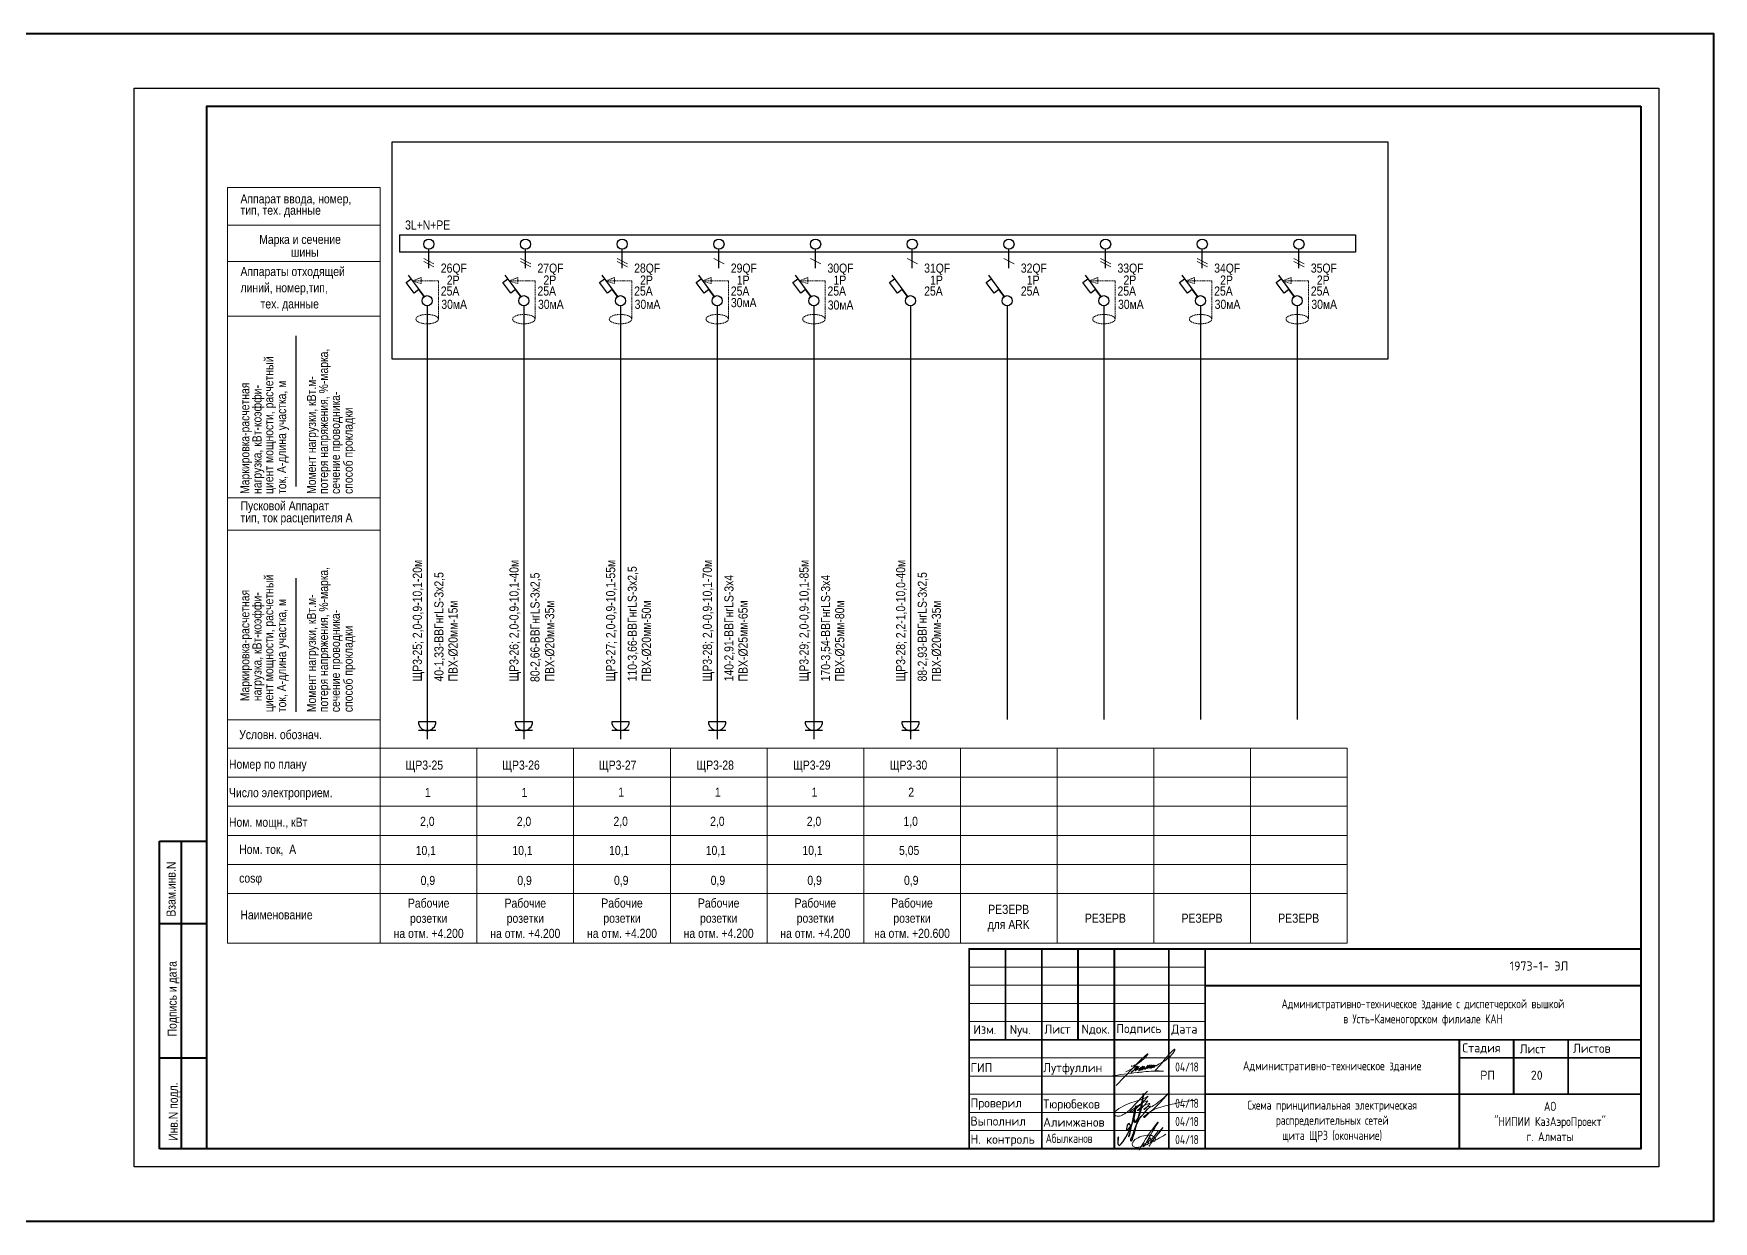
# Model space of a CAD drawing. Header units: metres. Extents: x 3659 to 143627, y -64119 to 51337.
# Drawn here: x 96389 to 142659, y -26029 to 6671 of the extents above; entities that cross this region are included whole.
import ezdxf
from ezdxf.enums import TextEntityAlignment as Align

# ---------------------------------------------------------------- set-up
doc = ezdxf.new("R2010")
doc.units = ezdxf.units.M
doc.linetypes.add('CENTER2', pattern=[2.3, 2, -0.1, 0.1, -0.1])
doc.linetypes.add('DASHED2', pattern=[9.525, 6.35, -3.175])
for name, color, linetype, lineweight in [('1_Рамка_АР', 7, 'Continuous', 13), ('G-ANNO-TTLB', 7, 'Continuous', 9), ('Рамка', 7, 'Continuous', 40), ('ЭЛ', 250, 'Continuous', 50), ('ЭЛ-сила', 5, 'Continuous', 50), ('ЭЛ.ос', 7, 'Continuous', 30)]:
    doc.layers.add(name, color=color, linetype=linetype, lineweight=lineweight)
doc.layers.add('SETKA', color=5, linetype='Continuous')
doc.layers.add('Text standart (rus)', color=7, linetype='Continuous')
doc.styles.add('GOST Common_7', font='', dxfattribs={"width": 0.8, "height": 2.5})
doc.styles.add('ISOCPEUR', font='isocpeur.ttf', dxfattribs={"width": 0.8, "height": 2.5})
doc.styles.get("Standard").update_dxf_attribs({"font": 'ARIALN.TTF'})
doc.styles.get('GOST Common_7').set_extended_font_data('GOST Common')

# ---------------------------------------------------------------- blocks, each defined once
blk = doc.blocks.new('A$C7BC16580')
at = {"color": 5, "lineweight": 0}
for points in [[(0, 0), (5.6, 5.75, -0.02166), (7.12, 7.19, -0.19716), (7.25, 7.24, -0.469539), (7.27, 7.11, -0.091839), (5.13, 5.11, -0.05798), (3.56, 4.36, -0.624403), (3.52, 4.39, -0.153174), (3.59, 4.48, -0.064986)], [(2.27, 3.11), (4.75, 4.37, -0.154866), (4.89, 4.39, -0.292827), (4.87, 4.29), (3.51, 2.94, -0.411587), (3.45, 2.94, -0.580346), (3.47, 3.01, -0.002677), (5.09, 4.18, -0.019361), (5.26, 4.29, -0.345388), (5.26, 4.21, -0.013245), (4.4, 3.3, 0.037418), (6.13, 4.35, 0.92971), (6.09, 4.36, -0.016709), (5.13, 3.27, 0.954384), (5.15, 3.25, 0.030217), (6.48, 4.3, -0.484269), (6.5, 4.23, -0.0371), (5.84, 3.47, 0.061745), (7.39, 4.58, 0.903836), (7.35, 4.63, 0.007464), (6.6, 3.7, 0.991792), (6.66, 3.68, 0.025261), (7.84, 4.63, 0.449152), (7.84, 4.67, 0.022262), (7.2, 3.9, 0.089693), (7.28, 3.92, 0.077771), (8.3, 4.67, 1.029358), (8.27, 4.69, 0.045434), (7.66, 3.92, 0.081016), (7.81, 3.94, 0.081016)], [(8.91, 4.18), (7.73, 4.12, -0.155702), (8.15, 4.43, -0.067082), (9.12, 4.57, -0.804067), (9.18, 4.4, -0.465495)]]:
    blk.add_lwpolyline(points, format="xyb", dxfattribs=at)
for centre, radius, start, end in [((28.29, -7.88), 22.02, 133.2628, 143.8822), ((7.68, 11.25), 6.61, 300.3031, 331.5166), ((13.67, 7.72), 0.63, 112.5581, 137.3842), ((13.46, 8.26), 0.0594, 15.6123, 121.977), ((13.3, 8.22), 0.216, 326.7487, 13.7387), ((6.23, 6.85), 3.32, 298.6379, 319.7145), ((-5.12, 31.82), 30.83, 295.2738, 301.5454), ((11.27, 1.89), 3.82, 131.8116, 147.4551), ((8.74, 4.72), 0.0226, 322.9154, 145.6207), ((-4.34, 17.08), 19.08, 314.1735, 321.0714), ((14.15, -93.03), 96.39, 95.5253, 99.1597), ((10.47, -38.41), 41.7, 95.7618, 97.7216), ((9.67, -27.12), 30.39, 87.7834, 96.3959), ((12.5, 35.44), 32.23, 263.6981, 267.0619)]:
    blk.add_arc(centre, radius, start, end, dxfattribs=at)
blk = doc.blocks.new('A$C1F835CD7')
at = {"color": 5, "lineweight": 20}
blk.add_lwpolyline([(0, 0), (-7.52, -8.07, -0.067402), (-10.53, -10.53, -0.074297), (-12.82, -11.51, -0.224721), (-14.97, -11.1, -0.534013), (-14.9, -9.54, -0.102678), (-11.12, -7.01, -0.032171), (-7.1, -5.22, 0.079), (0.39, -2.29, -0.047889), (-6.05, -8.73, -0.106221), (-8.02, -9.92, -0.25377), (-8.41, -9.76, -0.003646), (-7.08, -8.71, -0.066745), (-0.45, -4.62, -0.13618), (0.16, -4.46, -0.123156), (-4.29, -8.91, -0.149109), (-4.63, -8.94, -0.113062), (0.73, -5.7, -0.915781), (1.02, -6.05, 0.012056), (-1.26, -8.43, -0.564794), (-1.57, -8.37, -0.182122), (1.33, -6.88, -0.63015), (1.2, -7.12, 0.344907), (0.74, -7.62, 0.086497), (3.36, -6.27, 0.067149), (9.92, -0.63, -0.11777), (10.09, -0.55, -0.036841), (-1.24, -12.02, -0.923458), (-1.76, -11.92, -0.097525), (4.1, -8.03, -0.018156), (12.33, -5.82, -0.050903), (21.82, -4.34, -2.128868)], format="xyb", dxfattribs=at)
blk = doc.blocks.new('A$C04171E6A')
at = {"color": 5, "lineweight": 0}
for points in [[(0, 0, -0.0428435), (2563, 3824, -1.074521), (2599, 3802, 0.001081), (590, 429, -0.6383218), (726, 627, 0.1974927), (1232, 878, 0.3067655), (1217, 1121, -0.3396131), (1303, 1500, -0.119769), (1556, 1661, -0.3900384), (1552, 1411, -0.1665937), (543, 798, -0.1710583), (469, 818, -1.587545), (497, 834, 0.1769981), (601, 656, -0.6540487), (564, 466, -0.269144), (564, 574, -0.3664107)], [(2609, 2595, -0.0002221), (1737, 1479, 0.0388019), (1532, 1125, 0.8811967), (1595, 1081, 0.0359135), (1642, 1134, 0.034344), (3251, 3056, 0.7722729), (3221, 3073, 0.0234412), (1399, 548, -1.1192277), (1353, 548, -0.1571396), (1415, 706, -1.6000235)], [(2000, 1161), (2050, 1150, 0.1199822), (2212, 1334, 0.3620661), (2145, 1729, 0.1810689), (1580, 2007, 0.100436), (636, 1957, 0.0751561), (-420, 1557, 0.173142), (-957, 886, 0.2978333), (-774, 463, 0.1873849), (-88, 380, 0.0582409), (1425, 955, 0.0257587), (3593, 2118, -0.0006612), (3671, 2163, -0.0006612)]]:
    blk.add_lwpolyline(points, format="xyb", dxfattribs=at)
blk = doc.blocks.new('Казарма_1_Рамка_АР')
for p, q in [((682893, 323993), (689393, 323993)), ((682893, 323493), (701393, 323493)), ((682893, 322993), (689393, 322993)), ((682893, 322493), (689393, 322493)), ((682893, 321993), (701393, 321993)), ((682893, 321493), (689393, 321493)), ((682893, 320993), (689393, 320993)), ((682893, 320493), (701393, 320493)), ((682893, 319993), (689393, 319993)), ((682893, 319493), (689393, 319493))]:
    blk.add_line(p, q)
at = {"const_width": 50}
for points in [[(701393, 324493), (682893, 324493), (682893, 318993)], [(683893, 321993), (683893, 324493)], [(684893, 318993), (684893, 324493)], [(685893, 321993), (685893, 324493)], [(686893, 318993), (686893, 324493)], [(688393, 318993), (688393, 324493)], [(689393, 318993), (689393, 324493)], [(689393, 323479), (701393, 323479)], [(682893, 321993), (689393, 321993)], [(689393, 321993), (701393, 321993)], [(701393, 321993), (699393, 321993), (697893, 321993), (696393, 321993), (696393, 318993)], [(697893, 321993), (697893, 320493)], [(699393, 321993), (699393, 320493)], [(696393, 321493), (701393, 321493)], [(689393, 320493), (701393, 320493)]]:
    blk.add_lwpolyline(points, dxfattribs=at)
blk.add_lwpolyline([(696393, 321493), (701393, 321493)])
at = {"color": 5, "linetype": 'ByBlock', "lineweight": 25}
blk.add_lwpolyline([(687007, 319230), (687010, 319256), (687009, 319299), (687003, 319319), (686986, 319292), (686986, 319243), (686986, 319176), (686990, 319134), (686999, 319107), (687022, 319083), (687048, 319093), (687084, 319129), (687139, 319194), (687208, 319309), (687265, 319411), (687320, 319527), (687401, 319723), (687434, 319831), (687466, 319967), (687484, 320102), (687484, 320173), (687448, 320072), (687426, 319957), (687397, 319819), (687372, 319688), (687349, 319567), (687317, 319444), (687279, 319332), (687291, 319324), (687315, 319388), (687333, 319486), (687340, 319571), (687334, 319639), (687319, 319663), (687301, 319684), (687277, 319679), (687245, 319641), (687233, 319591), (687230, 319551), (687230, 319515), (687240, 319501), (687262, 319508), (687305, 319558), (687346, 319616), (687395, 319698), (687437, 319797), (687442, 319796), (687447, 319785), (687447, 319777), (687447, 319763), (687445, 319744), (687445, 319730), (687453, 319715), (687461, 319714), (687475, 319726), (687496, 319744), (687546, 319835), (687606, 319976), (687624, 320040), (687641, 320103), (687658, 320205), (687674, 320316), (687677, 320390), (687684, 320508), (687693, 320515), (687691, 320481), (687675, 320390), (687631, 320216), (687600, 320054), (687560, 319889), (687522, 319756), (687493, 319641), (687469, 319531), (687440, 319425), (687406, 319316), (687384, 319247), (687373, 319224), (687363, 319214), (687351, 319205), (687346, 319213), (687342, 319229), (687346, 319254), (687373, 319305), (687417, 319425), (687457, 319540), (687515, 319681), (687595, 319834), (687649, 319901), (687724, 319985), (687804, 320083), (687886, 320154)], dxfattribs=at)
at = {"color": 150, "lineweight": 30, "xscale": 120, "yscale": 120, "zscale": 120}
blk.add_blockref('A$C7BC16580', (686940, 320738), dxfattribs=at)
at = {"color": 1, "lineweight": 30, "xscale": 60.00000000000001, "yscale": 60.00000000000001, "zscale": 60.00000000000001}
blk.add_blockref('A$C1F835CD7', (687803, 320582), dxfattribs=at)
at = {"color": 5, "linetype": 'ByBlock', "lineweight": 25, "xscale": 0.2, "yscale": 0.2, "zscale": 0.2}
blk.add_blockref('A$C04171E6A', (687578, 318958), dxfattribs=at)
at = {"layer": 'G-ANNO-TTLB', "style": 'GOST Common_7'}
for s, p in [('1973-1- ЭЛ', (698590, 324024)), ('РП', (697175, 321017))]:
    blk.add_text(s, height=250, dxfattribs=at).set_placement(p, align=Align.MIDDLE_CENTER)
for s, p in [('Изм.', (683009, 322149)), ('Nуч.', (684010, 322149)), ('Лист', (684967, 322162)), ('Nдок.', (685988, 322162)), ('Подпись', (686949, 322176)), ('Дата', (688464, 322162)), ('Стадия', (696477, 321645)), ('Лист', (698056, 321619)), ('Листов', (699525, 321633)), ('ГИП ', (682932, 321100)), ('Лутфуллин', (684932, 321100)), ('Проверил ', (682931, 320129)), ('Тюрюбеков', (684932, 320100)), ('Выполнил', (682931, 319629)), ('Алимжанов', (684932, 319600)), ('Н. контроль', (682931, 319129))]:
    blk.add_text(s, height=250, dxfattribs=at).set_placement(p)
at = {"layer": 'G-ANNO-TTLB', "char_height": 250, "attachment_point": 5}
for s, insert, width, style in [('Административно-техническое здание с диспетчерской вышкой\\Pв Усть-Каменогорском филиале КАН', (695393, 322743), 12000, 'GOST Common_7'), ('04/18', (688893, 321243), 1000, 'GOST Common_7'), ('{\\fISOCPEUR|b0|i0|c204|p34;Административно-техническое здание}', (692893, 321243), 7000, 'GOST Common_7'), ('04/18', (688893, 320243), 1000, 'GOST Common_7'), ('АО\\P"НИПИИ КазАэроПроект"\\Pг. Алматы  ', (698893, 319743), 5000, 'ISOCPEUR'), ('04/18', (688893, 319743), 1000, 'GOST Common_7'), ('04/18', (688893, 319243), 1000, 'GOST Common_7')]:
    blk.add_mtext(s, dxfattribs=dict(at, insert=insert, width=width, style=style))
at = {"layer": 'G-ANNO-TTLB'}
note = blk.add_mtext_dynamic_manual_height_columns('\\pi1;{\\C0;Абылканов\\P}', width=16.9, gutter_width=6.25, heights=[8.34, 0], dxfattribs=dict(at, insert=(684976, 319403), char_height=250, attachment_point=1, style='GOST Common_7'))
for column, words in zip(note.columns.linked_columns, ['\\pi21.545;{\\C0; }']):
    column.text = words
blk = doc.blocks.new('stug')
at = {"layer": 'Рамка'}
for p, q in [((18549, -29192), (18549, -20727)), ((18549, -20727), (19849, -20727)), ((19149, -29192), (19149, -20727)), ((18549, -22992), (19849, -22992)), ((18549, -26692), (19849, -26692)), ((19849, -29192), (18549, -29192))]:
    blk.add_line(p, q, dxfattribs=at)
at = {"layer": 'Рамка', "lineweight": 25}
blk.add_line((19849, -23692), (19849, -29192), dxfattribs=at)
at = {"layer": 'Text standart (rus)', "color": 7, "lineweight": 25}
for s, p in [('Взам.инв.N', (18990, -22803)), ('Подпись и дата', (19020, -26101)), ('Инв.N подл.', (19050, -28977))]:
    blk.add_text(s, height=250, rotation=90, dxfattribs=at).set_placement(p)

msp = doc.modelspace()

# ---------------------------------------------------------------- linework, layer by layer
at = {"color": 7, "linetype": 'ByBlock', "lineweight": 20, "ltscale": 0.2}
msp.add_line((101158.921, -24029.2611), (111618.1332, -24029.2611), dxfattribs=at)
at = {"color": 1, "lineweight": 40}
msp.add_lwpolyline([(3658.921, 6670.7389), (142658.921, 6670.7389), (142658.921, -26029.2611), (3658.921, -26029.2611)], close=True, dxfattribs=at)
at = {"layer": 'Text standart (rus)'}
msp.add_lwpolyline([(141158.921, 5170.7389), (141158.921, -24529.2611), (99158.921, -24529.2611), (99158.921, 5170.7389)], close=True, dxfattribs=at)
at = {"layer": 'Text standart (rus)', "linetype": 'CENTER2', "ltscale": 30}
msp.add_lwpolyline([(106261.8828, 3691.0169), (133693.643, 3691.0169), (133693.643, -2291.744), (106261.8828, -2291.744)], close=True, dxfattribs=at)
at = {"layer": 'Рамка'}
msp.add_lwpolyline([(140658.921, 4670.7389), (140658.921, -24029.2611), (101158.921, -24029.2611), (101158.921, 4670.7389)], close=True, dxfattribs=at)
at = {"layer": 'ЭЛ', "color": 0, "lineweight": 15}
for p, q in [((101158.921, -24029.2611), (104792.9087, -24029.2611)), ((108158.8186, -24029.2611), (111792.8063, -24029.2611))]:
    msp.add_line(p, q, dxfattribs=at)
at = {"layer": 'ЭЛ-сила', "color": 0, "lineweight": 30}
for p, q in [((107469.5581, -12275.7347), (106989.5581, -12275.7347)), ((107229.5581, -12213.4246), (107229.5581, -12755.7347)), ((110132.3393, -12275.7347), (109652.3393, -12275.7347)), ((109892.3393, -12213.4246), (109892.3393, -12755.7347)), ((112795.1204, -12272.8675), (112315.1204, -12272.8675)), ((112555.1204, -12210.5574), (112555.1204, -12752.8675)), ((115457.9016, -12272.8675), (114977.9016, -12272.8675)), ((115217.9016, -12210.5574), (115217.9016, -12752.8675)), ((118120.6827, -12272.8675), (117640.6827, -12272.8675)), ((117880.6827, -12210.5574), (117880.6827, -12752.8675)), ((120783.4639, -12275.7347), (120303.4639, -12275.7347)), ((120543.4639, -12213.4246), (120543.4639, -12755.7347)), ((107469.5581, -12515.7347), (106989.5581, -12515.7347)), ((110132.3393, -12515.7347), (109652.3393, -12515.7347)), ((112795.1204, -12512.8675), (112315.1204, -12512.8675)), ((115457.9016, -12512.8675), (114977.9016, -12512.8675)), ((118120.6827, -12512.8675), (117640.6827, -12512.8675)), ((120783.4639, -12515.7347), (120303.4639, -12515.7347))]:
    msp.add_line(p, q, dxfattribs=at)
for centre in [(107229.5581, -12275.7347), (109892.3393, -12275.7347), (112555.1204, -12272.8675), (115217.9016, -12272.8675), (117880.6827, -12272.8675), (120543.4639, -12275.7347)]:
    msp.add_arc(centre, 240, 180, 0, dxfattribs=at)
at = {"layer": 'ЭЛ.ос', "color": 7, "lineweight": 15}
for p, q in [((101730.5368, 2438.5418), (101730.5368, -18365.9521)), ((101730.5368, 2438.5418), (105939.5963, 2438.5418)), ((105939.5963, 2438.5418), (105939.5963, -18365.9521)), ((101730.5368, 1397.4657), (105939.5963, 1397.4657)), ((105939.5963, 392.9782), (101730.5368, 392.9782)), ((101730.5368, -1111.6104), (105939.5963, -1111.6104)), ((101730.5368, -6109.0518), (105939.5963, -6109.0518)), ((105939.5963, -6997.6458), (101730.5368, -6997.6458)), ((101730.5368, -12218.2648), (105939.5963, -12218.2648)), ((132567.4079, -13001.0663), (101730.5368, -13001.0663)), ((108602.3775, -13001.0663), (108602.3775, -18365.9521)), ((111265.1586, -13001.0663), (111265.1586, -18365.9521)), ((113927.9398, -13001.0663), (113927.9398, -18365.9521)), ((116590.7209, -13001.0663), (116590.7209, -18365.9521)), ((119253.5021, -13001.0663), (119253.5021, -18365.9521)), ((121916.2833, -13001.0663), (121916.2833, -18365.9521)), ((124579.0644, -13001.0663), (124579.0644, -18365.9521)), ((127241.8456, -13001.0663), (127241.8456, -18365.9521)), ((129904.6267, -13001.0663), (129904.6267, -18365.9521)), ((132567.4079, -13001.0663), (132567.4079, -18365.9521)), ((132567.4079, -13801.0663), (101730.5368, -13801.0663)), ((132567.4079, -14601.0663), (101730.5368, -14601.0663)), ((132567.4079, -15401.0663), (101730.5368, -15401.0663)), ((132567.4079, -16201.0663), (101730.5368, -16201.0663)), ((132567.4079, -17001.0663), (101730.5368, -17001.0663)), ((132567.4079, -18365.9521), (101730.5368, -18365.9521))]:
    msp.add_line(p, q, dxfattribs=at)
at = {"layer": 'ЭЛ.ос', "color": 7, "lineweight": 15, "ltscale": 0.5}
for p, q in [((107137.4655, 482.125), (107418.0989, 336.2756)), ((109800.2467, 482.125), (110080.88, 336.2756)), ((112463.0278, 482.125), (112743.6612, 336.2756)), ((115125.809, 482.125), (115406.4423, 336.2756)), ((117788.5901, 482.125), (118069.2235, 336.2756)), ((120451.3713, 482.125), (120732.0046, 336.2756)), ((123114.1524, 482.125), (123394.7858, 336.2756)), ((125776.9336, 482.125), (126057.567, 336.2756)), ((128439.7148, 482.125), (128720.3481, 336.2756)), ((131102.4959, 482.125), (131383.1293, 336.2756)), ((107137.4655, 395.7605), (107418.0989, 249.9111)), ((109800.2467, 395.7605), (110080.88, 249.9111)), ((112463.0278, 395.7605), (112743.6612, 249.9111)), ((125776.9336, 395.7605), (126057.567, 249.9111)), ((128439.7148, 395.7605), (128720.3481, 249.9111)), ((131102.4959, 395.7605), (131383.1293, 249.9111)), ((107003.4341, -377.4925), (106871.365, -474.9335)), ((109666.2152, -377.4925), (109534.1461, -474.9335)), ((112328.9964, -377.4925), (112196.9273, -474.9335)), ((114991.7775, -377.4925), (114859.7084, -474.9335)), ((117654.5587, -377.4925), (117522.4896, -474.9335)), ((120317.3398, -377.4925), (120185.2707, -474.9335)), ((122980.121, -377.4925), (122848.0519, -474.9335)), ((125642.9022, -377.4925), (125510.8331, -474.9335)), ((128305.6833, -377.4925), (128173.6142, -474.9335)), ((130968.4645, -377.4925), (130836.3954, -474.9335))]:
    msp.add_line(p, q, dxfattribs=at)
at = {"layer": 'ЭЛ.ос', "color": 7}
for p, q in [((103615.2502, -1649.5641), (103615.2502, -5793.289)), ((103615.2502, -8318.4434), (103615.2502, -11999.4422))]:
    msp.add_line(p, q, dxfattribs=at)
at = {"layer": 'ЭЛ.ос', "color": 7, "ltscale": 0.5}
for points in [[(106465.0232, 1131.0585), (106465.0232, 651.5235)], [(106465.0232, 1131.0585), (132800.7686, 1131.0585), (132800.7686, 651.5235), (106465.0232, 651.5235)]]:
    msp.add_lwpolyline(points, dxfattribs=at)
at = {"layer": 'ЭЛ.ос', "color": 7, "ltscale": 10}
for points in [[(107277.7822, 216.2047), (107277.7822, 734.1507)], [(109940.5633, 216.2047), (109940.5633, 734.1507)], [(112603.3445, 216.2047), (112603.3445, 734.1507)], [(115266.1257, 216.2047), (115266.1257, 734.1507)], [(117928.9068, 216.2047), (117928.9068, 734.1507)], [(120591.688, 216.2047), (120591.688, 734.1507)], [(123254.4691, 216.2047), (123254.4691, 734.1507)], [(125917.2503, 216.2047), (125917.2503, 734.1507)], [(128580.0314, 216.2047), (128580.0314, 734.1507)], [(131242.8126, 216.2047), (131242.8126, 734.1507)], [(106711.025, 17.2021), (107146.165, -570.1512)], [(109373.8061, 17.2021), (109808.9462, -570.1512)], [(112036.5873, 17.2021), (112471.7273, -570.1512)], [(114699.3684, 17.2021), (115134.5085, -570.1512)], [(117362.1496, 17.2021), (117797.2896, -570.1512)], [(120024.9307, 17.2021), (120460.0708, -570.1512)], [(122687.7119, 17.2021), (123122.852, -570.1512)], [(125350.4931, 17.2021), (125785.6331, -570.1512)], [(128013.2742, 17.2021), (128448.4143, -570.1512)], [(130676.0554, 17.2021), (131111.1954, -570.1512)], [(107146.165, -570.1512), (107003.814, -377.2122), (106871.365, -474.9335), (106652.9578, -180.1269), (106784.8345, -82.4262)], [(109808.9462, -570.1512), (109666.5952, -377.2122), (109534.1461, -474.9335), (109315.7389, -180.1269), (109447.6156, -82.4262)], [(112471.7273, -570.1512), (112329.3763, -377.2122), (112196.9273, -474.9335), (111978.5201, -180.1269), (112110.3968, -82.4262)], [(115134.5085, -570.1512), (114992.1575, -377.2122), (114859.7084, -474.9335), (114641.3012, -180.1269), (114773.1779, -82.4262)], [(117797.2896, -570.1512), (117654.9387, -377.2122), (117522.4896, -474.9335), (117304.0824, -180.1269), (117435.9591, -82.4262)], [(120460.0708, -570.1512), (120317.7198, -377.2122), (120185.2707, -474.9335), (119966.8636, -180.1269), (120098.7402, -82.4262)], [(123122.852, -570.1512), (122980.501, -377.2122), (122848.0519, -474.9335), (122629.6447, -180.1269), (122761.5214, -82.4262)], [(125785.6331, -570.1512), (125643.2821, -377.2122), (125510.8331, -474.9335), (125292.4259, -180.1269), (125424.3026, -82.4262)], [(128448.4143, -570.1512), (128306.0633, -377.2122), (128173.6142, -474.9335), (127955.207, -180.1269), (128087.0837, -82.4262)], [(131111.1954, -570.1512), (130968.8444, -377.2122), (130836.3954, -474.9335), (130617.9882, -180.1269), (130749.8649, -82.4262)], [(107229.5581, -822.8051), (107229.5581, -12213.4246)], [(109892.3393, -822.8051), (109892.3393, -12213.4246)], [(112555.1204, -822.8051), (112555.1204, -12213.4246)], [(115217.9016, -822.8051), (115217.9016, -12213.4246)], [(117880.6827, -822.8051), (117880.6827, -12272.8675)], [(120543.4639, -822.8051), (120543.4639, -12213.4246)], [(123206.245, -822.8051), (123206.245, -12213.4246)], [(125869.0262, -822.8051), (125869.0262, -12213.4246)], [(128531.8073, -822.8051), (128531.8073, -12213.4246)], [(131194.5885, -822.8051), (131194.5885, -12213.4246)]]:
    msp.add_lwpolyline(points, dxfattribs=at)
at = {"layer": 'ЭЛ.ос', "linetype": 'DASHED2', "lineweight": 13, "ltscale": 5}
for points in [[(107537.5279, -1189.825), (107537.5279, -138.3256), (106826.2475, -138.3256), (107063.0124, -43.6761), (107063.0124, -209.9939), (106826.2475, -138.3256)], [(110200.3091, -1189.825), (110200.3091, -138.3256), (109489.0286, -138.3256), (109725.7935, -43.6761), (109725.7935, -209.9939), (109489.0286, -138.3256)], [(112863.0903, -1189.825), (112863.0903, -138.3256), (112151.8098, -138.3256), (112388.5747, -43.6761), (112388.5747, -209.9939), (112151.8098, -138.3256)], [(115525.8714, -1189.825), (115525.8714, -138.3256), (114814.591, -138.3256), (115051.3558, -43.6761), (115051.3558, -209.9939), (114814.591, -138.3256)], [(118188.6526, -1189.825), (118188.6526, -138.3256), (117477.3721, -138.3256), (117714.137, -43.6761), (117714.137, -209.9939), (117477.3721, -138.3256)], [(126176.996, -1189.825), (126176.996, -138.3256), (125465.7156, -138.3256), (125702.4804, -43.6761), (125702.4804, -209.9939), (125465.7156, -138.3256)], [(128839.7772, -1189.825), (128839.7772, -138.3256), (128128.4967, -138.3256), (128365.2616, -43.6761), (128365.2616, -209.9939), (128128.4967, -138.3256)], [(131502.5583, -1189.825), (131502.5583, -138.3256), (130791.2779, -138.3256), (131028.0428, -43.6761), (131028.0428, -209.9939), (130791.2779, -138.3256)]]:
    msp.add_lwpolyline(points, dxfattribs=at)
at = {"layer": 'ЭЛ.ос', "color": 7, "ltscale": 0.5}
for centre in [(107277.7822, 874.2403), (109940.5633, 874.2403), (112603.3445, 874.2403), (115266.1257, 874.2403), (117928.9068, 874.2403), (120591.688, 874.2403), (123254.4691, 874.2403), (125917.2503, 874.2403), (128580.0314, 874.2403), (131242.8126, 874.2403), (107229.5581, -682.7154), (109892.3393, -682.7154), (112555.1204, -682.7154), (115217.9016, -682.7154), (117880.6827, -682.7154), (120543.4639, -682.7154), (123206.245, -682.7154), (125869.0262, -682.7154), (128531.8073, -682.7154), (131194.5885, -682.7154)]:
    msp.add_circle(centre, 140.0896, dxfattribs=at)
at = {"layer": 'ЭЛ.ос', "linetype": 'DASHED2', "lineweight": 13, "ltscale": 5, "extrusion": (0, 0, -1)}
for centre in [(107229.5581, -1189.825), (109892.3393, -1189.825), (112555.1204, -1189.825), (115217.9016, -1189.825), (117880.6827, -1189.825), (125869.0262, -1189.825), (128531.8073, -1189.825), (131194.5885, -1189.825)]:
    msp.add_ellipse(centre, major_axis=(307.9698, 0), ratio=0.4195688025, dxfattribs=at)

# ---------------------------------------------------------------- block references
at = {"layer": '1_Рамка_АР'}
msp.add_blockref('Казарма_1_Рамка_АР', (-560734.2129, -343022.055), dxfattribs=at)
at = {"layer": 'Text standart (rus)'}
msp.add_blockref('stug', (81310.1426, 5163.0794), dxfattribs=at)

# ---------------------------------------------------------------- texts
at = {"layer": 'G-ANNO-TTLB', "style": 'GOST Common_7'}
msp.add_text('20', height=250, dxfattribs=at).set_placement((137630.3425, -22130.1088))
at = {"layer": 'G-ANNO-TTLB', "insert": (132158.921, -23279.2611), "char_height": 250, "width": 7000, "attachment_point": 5, "style": 'GOST Common_7'}
msp.add_mtext('Схема принципиальная электрическая распределительных сетей \\Pщита ЩР3 (окончание)', dxfattribs=at)
at = {"layer": 'SETKA', "color": 7, "linetype": 'ByBlock', "lineweight": 25, "char_height": 250, "width": 2662.781155, "attachment_point": 5}
for insert in [(125910.455, -17683.5092), (128573.2361, -17683.5092), (131236.0173, -17683.5092)]:
    msp.add_mtext('РЕЗЕРВ', dxfattribs=dict(at, insert=insert))
at = {"layer": 'Text standart (rus)', "lineweight": 15}
for s, p in [('Аппарат ввода, номер,', (102088.9555, 1997.5131)), ('тип, тех. данные', (102088.9555, 1683.3997)), ('Марка и сечение', (102604.0556, 880.2228)), ('Аппараты отходящей', (102088.9555, -2.1512)), ('линий, номер,тип, ', (102088.9555, -450.094)), ('тех. данные', (102641.512, -895.4778)), ('Пусковой Аппарат', (102088.9555, -6453.2252)), ('тип, ток расцепителя А', (102088.9555, -6784.4806))]:
    msp.add_text(s, height=250, dxfattribs=at).set_placement(p)
at = {"layer": 'Text standart (rus)'}
for s, p in [('3L+N+PE', (106622.3475, 1277.333)), ('шины', (103481.8254, 526.7074)), ('26QF', (107606.353, 89.5325)), ('2Р', (107771.4856, -239.0549)), ('27QF', (110269.1341, 89.5325)), ('2Р', (110434.2668, -239.0549)), ('28QF', (112931.9153, 89.5325)), ('2Р', (113097.0479, -239.0549)), ('29QF', (115594.6965, 89.5325)), ('1Р', (115759.8291, -239.0549)), ('30QF', (118257.4776, 89.5325)), ('1Р', (118422.6102, -239.0549)), ('31QF', (120920.2588, 89.5325)), ('1Р', (121085.3914, -239.0549)), ('32QF', (123583.0399, 89.5325)), ('1Р', (123748.1726, -239.0549)), ('33QF', (126245.8211, 89.5325)), ('2Р', (126410.9537, -239.0549)), ('34QF', (128908.6022, 89.5325)), ('2Р', (129073.7349, -239.0549)), ('35QF', (131571.3834, 89.5325)), ('2Р', (131736.516, -239.0549)), ('25A', (107606.2149, -540.6354)), ('25A', (110268.9961, -540.6354)), ('25A', (112931.7773, -540.6354)), ('25A', (115594.5584, -540.6354)), ('25A', (118257.3396, -540.6354)), ('25A', (120920.1207, -540.6354)), ('25A', (123582.9019, -540.6354)), ('25A', (126245.683, -540.6354)), ('25A', (128908.4642, -540.6354)), ('25A', (131571.2453, -540.6354)), ('30мA', (107619.8817, -906.8639)), ('30мA', (110282.6629, -906.8639)), ('30мA', (112945.444, -906.8639)), ('30мA', (115596.4485, -860.2542)), ('30мA', (118264.0837, -926.6799)), ('30мA', (126259.3498, -906.8639)), ('30мA', (128922.1309, -906.8639)), ('30мA', (131584.9121, -906.8639)), ('Условн. обознач.', (102052.447, -12752.9703)), ('Номер по плану', (101771.5877, -13567.6749)), ('Число электроприем.', (101771.5877, -14350.8797)), ('1', (107167.3913, -14343.5318)), ('1', (109830.1725, -14343.5318)), ('1', (112492.9536, -14340.6646)), ('1', (115155.7348, -14340.6646)), ('1', (117818.5159, -14340.6646)), ('2', (120481.2971, -14340.6646)), ('Ном. мощн., кВт', (101771.5877, -15165.4976)), ('2,0', (107035.2865, -15143.5318)), ('2,0', (109698.0676, -15143.5318)), ('2,0', (112360.8488, -15140.6646)), ('2,0', (115023.6299, -15140.6646)), ('2,0', (117686.4111, -15140.6646)), ('1,0', (120349.1922, -15140.6646)), ('Ном. ток,  А', (102052.447, -15912.3636)), ('10,1', (106914.3547, -15943.5318)), ('10,1', (109577.1359, -15943.5318)), ('10,1', (112239.917, -15940.6646)), ('10,1', (114902.6982, -15940.6646)), ('10,1', (117565.4793, -15940.6646)), ('5,05', (120228.2605, -15940.6646)), ('cosφ', (102052.447, -16703.6898)), ('0,9', (107050.8277, -16768.3649)), ('0,9', (109713.6089, -16768.3649)), ('0,9', (112376.39, -16765.4976)), ('0,9', (115039.1712, -16765.4976)), ('0,9', (117701.9523, -16765.4976)), ('0,9', (120364.7335, -16765.4976)), ('Наименование', (102087.0859, -17714.9537))]:
    msp.add_text(s, height=250, dxfattribs=at).set_placement(p)
for s, p in [('циент мощности, расчетный', (102992.7598, -6002.6377)), ('потеря напряжения, %%%-марка,', (104500.9535, -6002.6377)), ('Момент нагрузки, кВт.м-', (104166.5433, -6002.6377)), ('Маркировка-расчетная', (102332.6762, -6002.6377)), ('нагрузка, кВт-коэффи-', (102667.0865, -6002.6377)), ('ток, А-длина участка, м', (103345.4462, -6002.6377)), ('сечение проводника-', (104826.6269, -6002.6377)), ('способ прокладки', (105179.3133, -6002.6377)), ('ЩР3-25; 2,0-0,9-10,1-20м', (107083.2663, -11165.1922)), ('ЩР3-26; 2,0-0,9-10,1-40м', (109746.0474, -11165.1922)), ('ЩР3-27; 2,0-0,9-10,1-55м', (112408.8286, -11162.325)), ('ЩР3-28; 2,0-0,9-10,1-70м', (115071.6097, -11162.325)), ('ЩР3-29; 2,0-0,9-10,1-85м', (117734.3909, -11162.325)), ('ЩР3-28; 2,2-1,0-10,0-40м', (120397.172, -11165.1922)), ('циент мощности, расчетный', (102992.7598, -12010.8022)), ('потеря напряжения, %%%-марка,', (104500.9535, -12010.8022)), ('40-1,33-ВВГнгLS-3х2,5', (107677.8294, -11165.1922)), ('80-2,66-ВВГнгLS-3х2,5', (110324.5935, -11179.467)), ('110-3,66-ВВГнгLS-3х2,5', (113003.3917, -11162.325)), ('140-2,91-ВВГнгLS-3х4', (115666.1729, -11162.325)), ('170-3,54-ВВГнгLS-3х4', (118328.954, -11162.325)), ('88-2,93-ВВГнгLS-3х2,5', (120991.7352, -11165.1922)), ('Маркировка-расчетная', (102332.6762, -11707.9807)), ('нагрузка, кВт-коэффи-', (102667.0865, -11707.9807)), ('Момент нагрузки, кВт.м-', (104166.5433, -12010.8022)), ('ток, А-длина участка, м', (103345.4462, -12010.8022)), ('сечение проводника-', (104826.6269, -12010.8022)), ('ПВХ-Ø20мм-15м', (108066.992, -11165.1922)), ('ПВХ-Ø20мм-35м', (110729.7731, -11165.1922)), ('ПВХ-Ø20мм-50м', (113392.5543, -11162.325)), ('ПВХ-Ø25мм-65м', (116055.3354, -11162.325)), ('ПВХ-Ø25мм-80м', (118718.1166, -11162.325)), ('ПВХ-Ø20мм-35м', (121380.8977, -11165.1922)), ('способ прокладки', (105179.3133, -12010.8022))]:
    msp.add_text(s, height=250, rotation=90, dxfattribs=at).set_placement(p)
at = {"layer": 'Text standart (rus)', "linetype": 'ByBlock', "lineweight": 0, "ltscale": 100}
for s, p in [('ЩР3-25', (106635.4448, -13592.5178)), ('ЩР3-26', (109298.2259, -13592.5178)), ('ЩР3-27', (111961.0071, -13592.5178)), ('ЩР3-28', (114646.0852, -13592.5178)), ('ЩР3-29', (117308.8663, -13592.5178)), ('ЩР3-30', (119971.6475, -13592.5178))]:
    msp.add_text(s, height=250, dxfattribs=at).set_placement(p)
at = {"layer": 'Text standart (rus)', "char_height": 250, "width": 2662.781155, "attachment_point": 5}
for s, insert in [('Рабочие\\Pрозетки\\P{\\C7;на отм. +4.200}', (107270.9869, -17686.3764)), ('Рабочие\\Pрозетки\\P{\\C7;на отм. +4.200}', (109933.7681, -17686.3764)), ('Рабочие\\Pрозетки\\P{\\C7;на отм. +4.200}', (112596.5492, -17683.5092)), ('Рабочие\\Pрозетки\\P{\\C7;на отм. +4.200}', (115259.3304, -17683.5092)), ('Рабочие\\Pрозетки\\P{\\C7;на отм. +4.200}', (117922.1115, -17683.5092)), ('Рабочие\\Pрозетки\\P{\\C7;на отм. +20.600}', (120584.8927, -17683.5092)), ('{\\C7;РЕЗЕРВ\\Pдля ARK}', (123247.6738, -17683.5092))]:
    msp.add_mtext(s, dxfattribs=dict(at, insert=insert))

doc.saveas('drawing.dxf')
